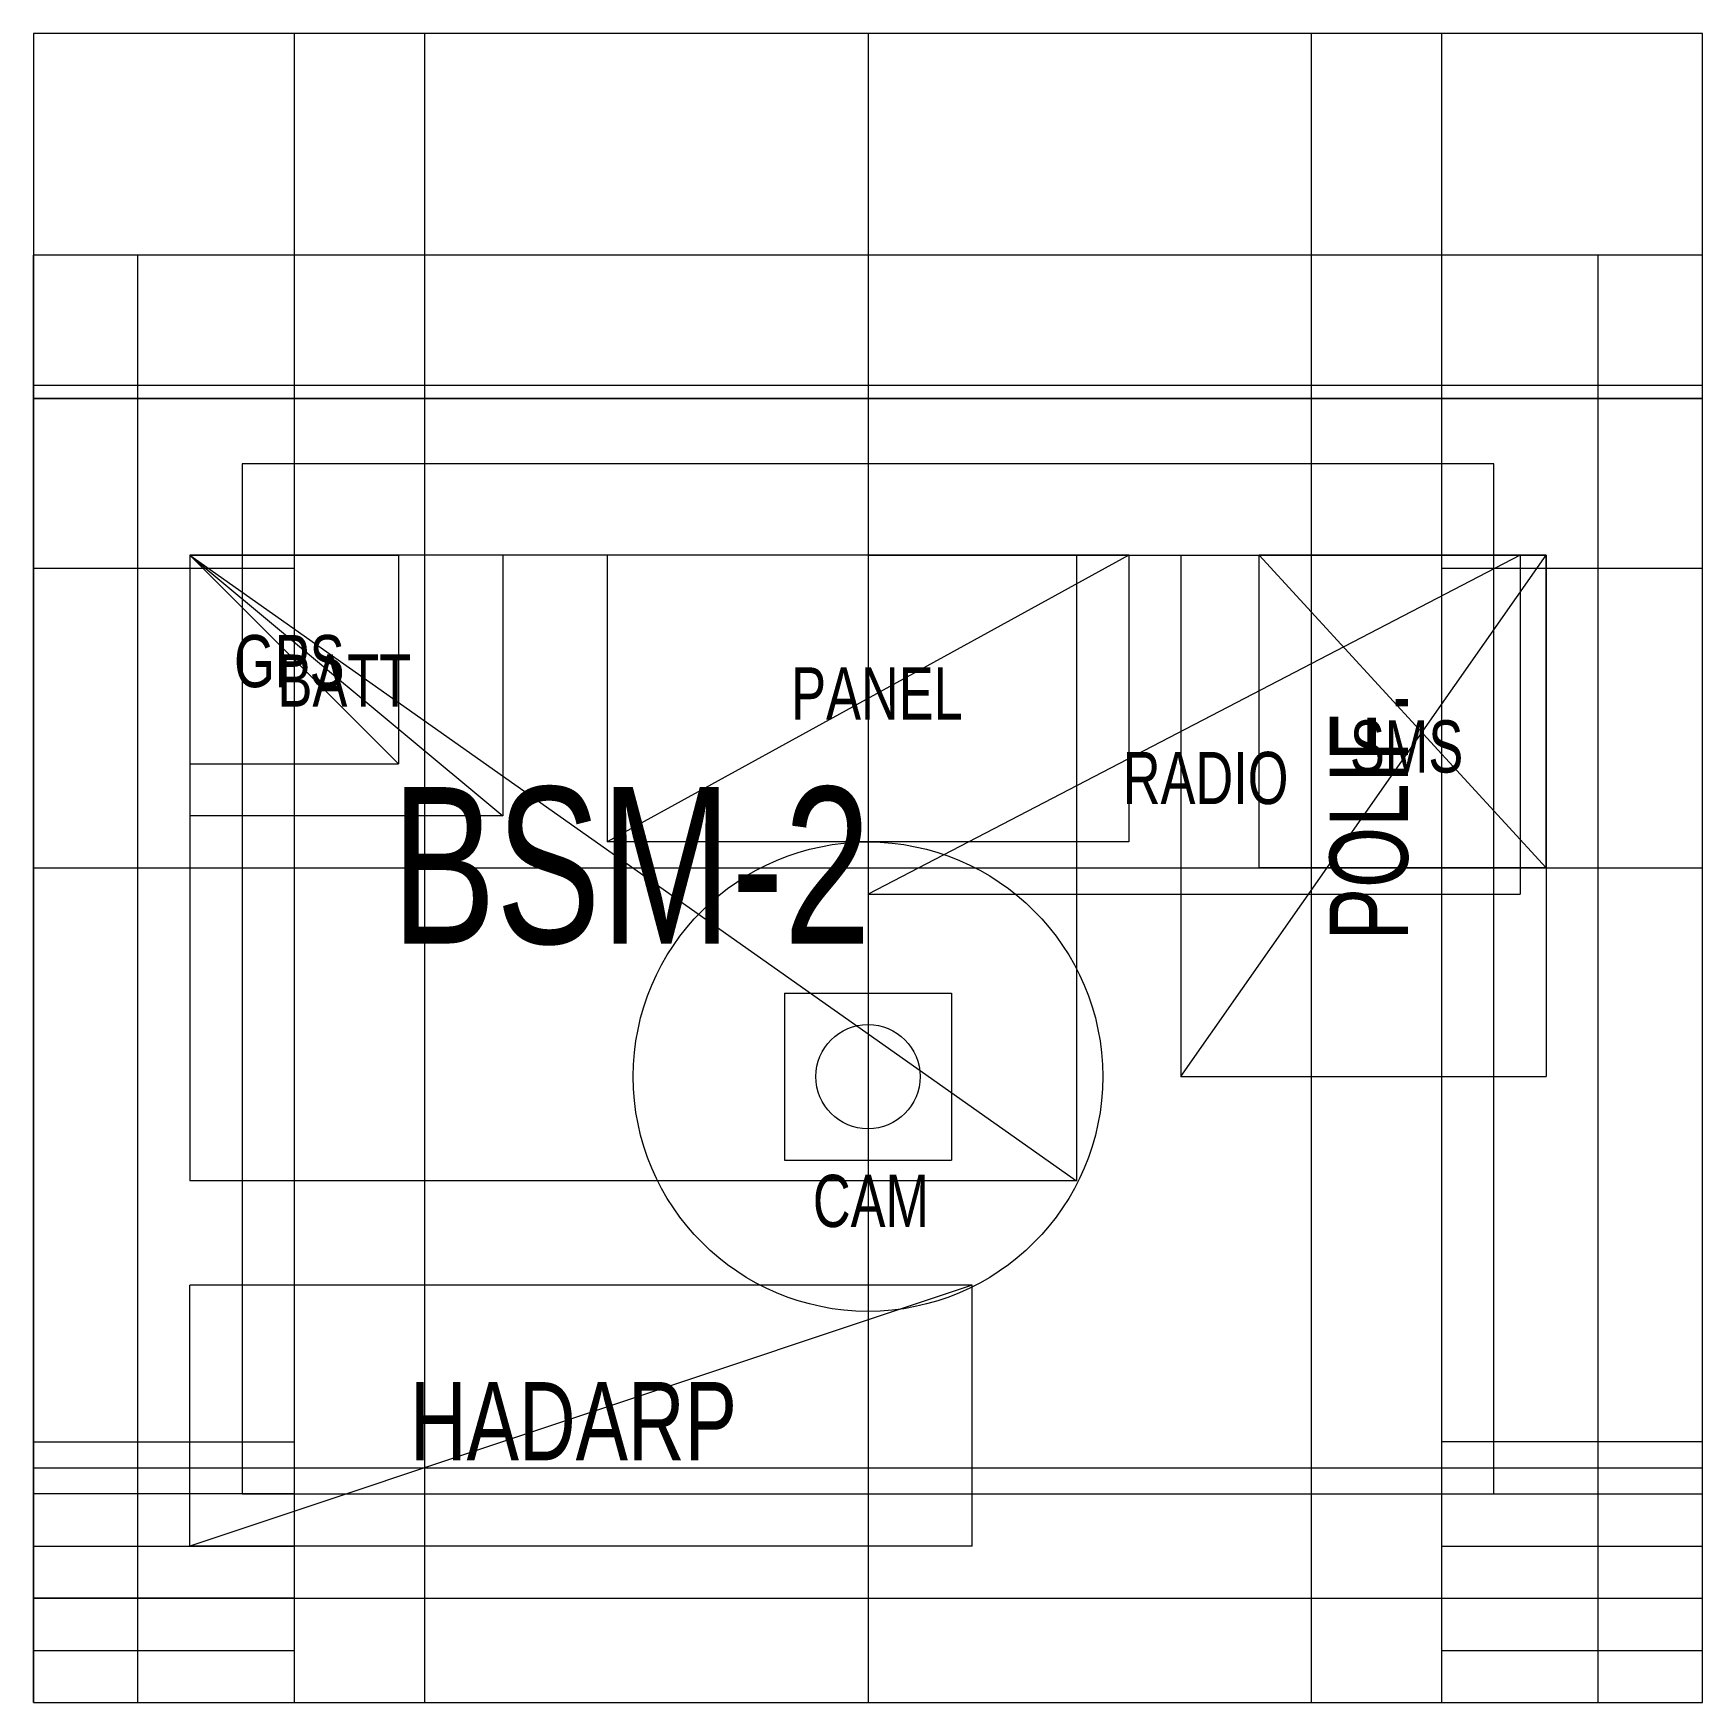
# Model space of a CAD drawing. Header units: millimetres. Extents: x 0 to 320, y 0 to 320.
import ezdxf

# ---------------------------------------------------------------- set-up
doc = ezdxf.new("R2010")
doc.units = ezdxf.units.MM
doc.layers.get('0').update_dxf_attribs({"linetype": 'CONTINUOUS', "lineweight": 0})
for name, color, linetype, lineweight in [('assi', 6, 'CONTINUOUS', 0), ('batteries', 5, 'CONTINUOUS', 0), ('belt', 1, 'CONTINUOUS', 0), ('frame', 140, 'CONTINUOUS', 0), ('panel', 2, 'CONTINUOUS', 0)]:
    doc.layers.add(name, color=color, linetype=linetype, lineweight=lineweight)
doc.styles.get("Standard").update_dxf_attribs({"font": 'txt', "width": 0.75})

msp = doc.modelspace()

# ---------------------------------------------------------------- linework, layer by layer
for p, q in [((320, 320), (0, 320)), ((0, 320), (0, 0)), ((320, 0), (320, 320)), ((320, 250), (0, 250)), ((200, 220), (30, 220)), ((30, 220), (30, 100)), ((30, 220), (200, 100)), ((200, 220), (200, 100)), ((220, 220), (290, 220)), ((220, 220), (220, 120)), ((220, 120), (290, 220)), ((290, 220), (290, 120)), ((220, 120), (290, 120)), ((200, 100), (30, 100)), ((180, 80), (30, 80)), ((30, 30), (30, 80)), ((180, 80), (30, 30)), ((180, 30), (180, 80)), ((180, 30), (30, 30)), ((0, 0), (320, 0))]:
    msp.add_line(p, q)
at = {"layer": 'assi'}
for p, q in [((160, 320), (160, 0)), ((20, 0), (20, 277.5)), ((300, 0), (300, 277.5)), ((0, 217.5), (50, 217.5)), ((270, 217.5), (320, 217.5)), ((0, 160), (320, 160)), ((0, 50), (50, 50)), ((320, 50), (270, 50)), ((50, 40), (0, 40)), ((270, 40), (320, 40)), ((0, 30), (50, 30)), ((270, 30), (320, 30)), ((50, 20), (0, 20)), ((270, 20), (320, 20)), ((0, 10), (50, 10)), ((270, 10), (320, 10))]:
    msp.add_line(p, q, dxfattribs=at)
at = {"layer": 'batteries'}
for p, q in [((320, 320), (0, 320)), ((0, 320), (0, 0)), ((320, 0), (320, 320)), ((320, 250), (0, 250)), ((90, 220), (30, 220)), ((30, 220), (30, 170)), ((30, 220), (90, 170)), ((90, 220), (90, 170)), ((160, 220), (285, 220)), ((160, 220), (160, 155)), ((285, 220), (160, 155)), ((285, 220), (285, 155)), ((90, 170), (30, 170)), ((160, 155), (285, 155)), ((0, 0), (320, 0))]:
    msp.add_line(p, q, dxfattribs=at)
at = {"layer": 'belt'}
for p, q in [((50, 320), (50, 0)), ((75, 320), (75, 0)), ((245, 0), (245, 320)), ((270, 0), (270, 320)), ((320, 277.5), (0, 277.5)), ((320, 252.5), (0, 252.5)), ((0, 45), (320, 45)), ((0, 20), (50, 20)), ((50, 20), (320, 20))]:
    msp.add_line(p, q, dxfattribs=at)
at = {"layer": 'frame'}
for p, q in [((320, 277.5), (0, 277.5)), ((0, 0), (0, 277.5)), ((320, 0), (320, 277.5)), ((40, 237.5), (40, 40)), ((280, 237.5), (40, 237.5)), ((280, 40), (280, 237.5)), ((40, 40), (280, 40)), ((0, 0), (320, 0))]:
    msp.add_line(p, q, dxfattribs=at)
at = {"layer": 'panel'}
for p, q in [((320, 320), (0, 320)), ((0, 320), (0, 320)), ((0, 320), (0, 0)), ((320, 0), (320, 320)), ((320, 0), (320, 320)), ((0, 250), (320, 250)), ((30, 220), (30, 180)), ((30, 220), (70, 220)), ((30, 220), (70, 180)), ((70, 220), (70, 180)), ((210, 220), (110, 220)), ((110, 220), (110, 165)), ((210, 220), (110, 165)), ((210, 220), (210, 165)), ((235, 160), (235, 220)), ((290, 220), (235, 220)), ((235, 220), (290, 160)), ((290, 160), (290, 220)), ((30, 180), (70, 180)), ((210, 165), (110, 165)), ((290, 160), (235, 160)), ((144, 136), (176, 136)), ((144, 136), (144, 104)), ((176, 136), (176, 104)), ((144, 104), (176, 104)), ((0, 0), (320, 0))]:
    msp.add_line(p, q, dxfattribs=at)
for radius in [45, 10]:
    msp.add_circle((160, 120), radius, dxfattribs=at)
msp.add_point((0, 232.5), dxfattribs=at)

# ---------------------------------------------------------------- texts
at = {"insert": (256.1, 169.97), "char_height": 15, "width": 100, "attachment_point": 5, "rotation": 90}
msp.add_mtext('POLIF.', dxfattribs=at)
at = {"width": 100, "attachment_point": 5}
for s, insert, char_height in [('BSM-2', (114.59, 160.3), 30), ('HADARP', (103.54, 53.95), 15)]:
    msp.add_mtext(s, dxfattribs=dict(at, insert=insert, char_height=char_height))
at = {"layer": 'batteries', "char_height": 10, "width": 100, "attachment_point": 5}
for s, insert in [('BATT', (59.62, 195.93)), ('RADIO\\P', (224.72, 177.19))]:
    msp.add_mtext(s, dxfattribs=dict(at, insert=insert))
at = {"layer": 'panel', "char_height": 10, "width": 100, "attachment_point": 5}
for s, insert in [('GPS', (49.06, 199.59)), ('PANEL', (161.72, 193.46)), ('SMS\\P', (263.25, 183.23)), ('CAM', (160.57, 96.11))]:
    msp.add_mtext(s, dxfattribs=dict(at, insert=insert))

doc.saveas('drawing.dxf')
